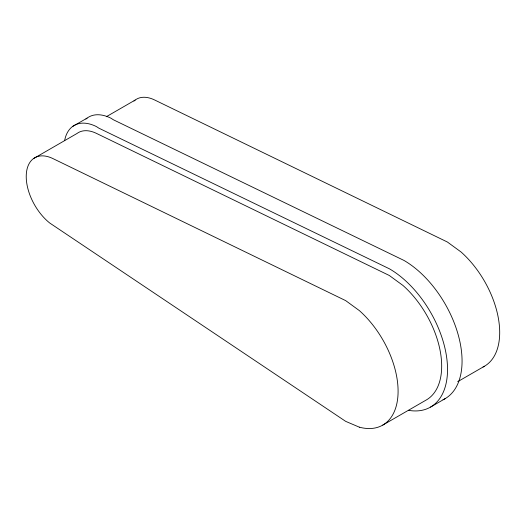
<?xml version="1.0" encoding="UTF-8"?>
<svg xmlns="http://www.w3.org/2000/svg" width="526" height="526" viewBox="0 0 526 526"><rect width="100%" height="100%" fill="white"/><g stroke="black" fill="none" stroke-linecap="round" stroke-linejoin="round"><path stroke-width="0.79" d="M72.549 126.51L87.079 118.126M33.381 158.674L76.967 133.505A41.028 23.69 60 0 1 96.856 133.584L389.273 275.466L402.942 285.44A73.903 42.672 60 0 1 426.376 399.924L382.783 425.087M106.331 116.713L135.156 100.071M457.705 381.672L484.42 366.254M430.518 407.098L445.042 398.708M442.991 399.78A82.188 47.452 60 0 0 458.166 334.674A82.188 47.452 60 0 0 403.948 260.423L113.36 119.764L110.986 118.219A49.312 28.47 60 0 0 85.922 119.073M408.485 410.319A82.188 47.452 60 0 0 446.725 357.838A82.188 47.452 60 0 0 389.418 268.812L98.835 128.153L96.455 126.602A49.312 28.47 60 0 0 64.613 140.652M133.966 101.064A40.897 23.611 60 0 1 154.979 100.144L447.389 242.019L461.039 251.98A73.772 42.593 60 0 1 498.161 317.086A73.772 42.593 60 0 1 483.026 366.997M359.357 427.178L345.687 421.365L49.668 222.971A41.028 23.69 60 0 1 26.287 174.5A41.028 23.69 60 0 1 53.264 158.747L345.687 300.629L359.357 310.603A73.903 42.672 60 0 1 398.09 391.252A73.903 42.672 60 0 1 359.357 427.178"/></g></svg>
